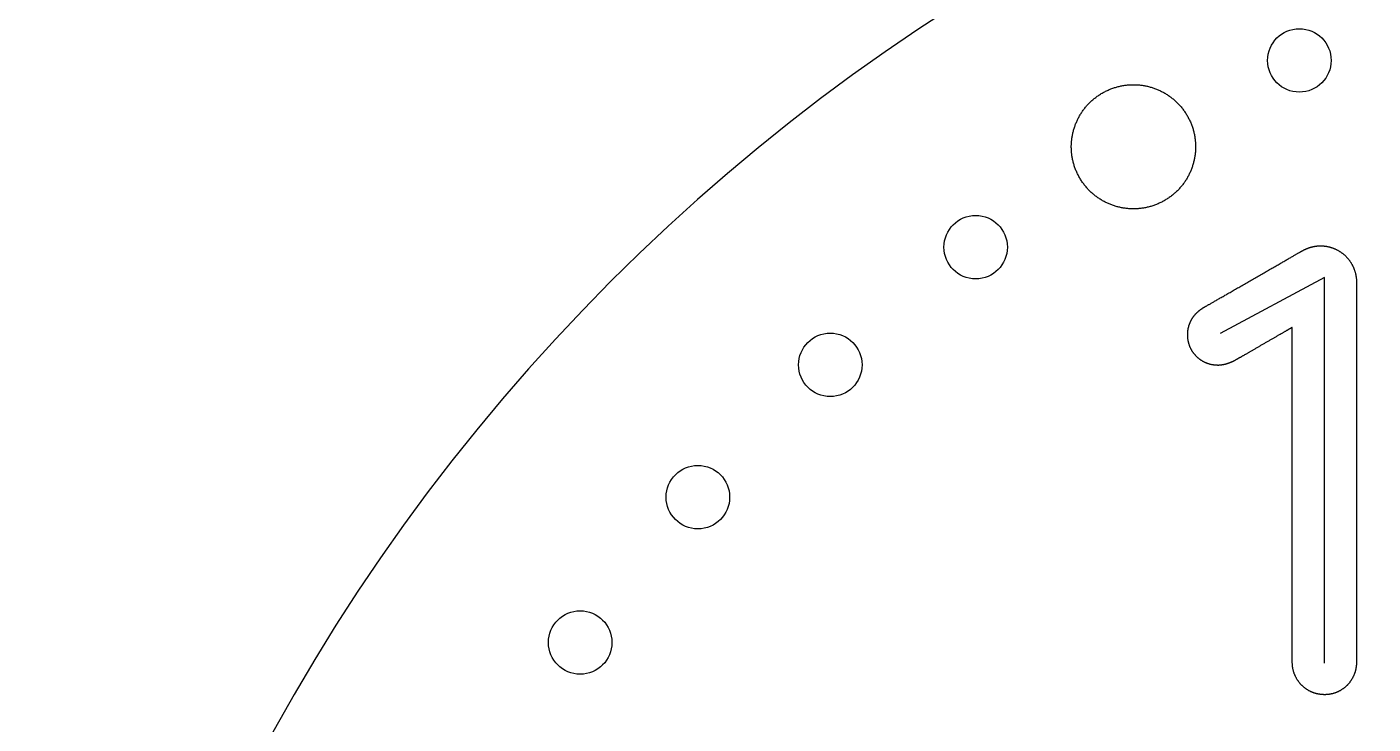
# Model space of a CAD drawing. Extents: x 0.2 to 12, y 0.1 to 9.6.
# Drawn here: x 4.174 to 6.824, y 6.274 to 7.648 of the extents above; entities that cross this region are included whole.
import ezdxf

# ---------------------------------------------------------------- set-up
doc = ezdxf.new("R2010")
doc.units = 0
doc.header["$MEASUREMENT"] = 0
doc.layers.get('0').update_dxf_attribs({"color": 3, "linetype": 'CONTINUOUS'})
doc.layers.add('Engrave', color=6, linetype='CONTINUOUS')

msp = doc.modelspace()

# ---------------------------------------------------------------- linework, layer by layer
msp.add_lwpolyline([(10.1758, 1.0143, 3.52937), (6.0454, 1.0143, -0.260301)], format="xyb")
msp.add_lwpolyline([(6.7913, 6.6117), (6.7913, 6.6036), (6.7913, 6.5957), (6.7913, 6.5878), (6.7913, 6.58), (6.7913, 6.5723), (6.7913, 6.5647), (6.7913, 6.5572), (6.7913, 6.5499), (6.7913, 6.5426), (6.7913, 6.5355), (6.7913, 6.5285), (6.7913, 6.5216), (6.7913, 6.5149), (6.7913, 6.5083), (6.7913, 6.5018), (6.7913, 6.4955), (6.7913, 6.4893), (6.7913, 6.4833), (6.7913, 6.4775), (6.7913, 6.4718), (6.7913, 6.4663), (6.7913, 6.4609), (6.7913, 6.4558), (6.7913, 6.4508), (6.7913, 6.446), (6.7913, 6.4414), (6.7913, 6.437), (6.7913, 6.4328), (6.7913, 6.4288), (6.7913, 6.425), (6.7913, 6.4214), (6.7913, 6.418), (6.7913, 6.4149), (6.7913, 6.412), (6.7913, 6.4093), (6.7913, 6.4069), (6.7913, 6.4047), (6.7913, 6.4027), (6.7913, 6.401), (6.7913, 6.3995), (6.7913, 6.3983), (6.7913, 6.3973), (6.7913, 6.3966), (6.7913, 6.3962), (6.7913, 6.3961), (6.7913, 6.3951), (6.7913, 6.3942), (6.7913, 6.3932), (6.7912, 6.3923), (6.7912, 6.3914), (6.7911, 6.3904), (6.791, 6.3895), (6.7909, 6.3886), (6.7908, 6.3876), (6.7907, 6.3867), (6.7905, 6.3858), (6.7904, 6.3849), (6.7902, 6.384), (6.79, 6.3831), (6.7899, 6.3822), (6.7897, 6.3813), (6.7895, 6.3804), (6.7892, 6.3795), (6.789, 6.3787), (6.7887, 6.3778), (6.7885, 6.3769), (6.7882, 6.3761), (6.7879, 6.3752), (6.7876, 6.3744), (6.7873, 6.3735), (6.787, 6.3727), (6.7867, 6.3719), (6.7864, 6.371), (6.786, 6.3702), (6.7856, 6.3694), (6.7853, 6.3686), (6.7849, 6.3678), (6.7845, 6.367), (6.7841, 6.3662), (6.7837, 6.3654), (6.7833, 6.3646), (6.7828, 6.3639), (6.7824, 6.3631), (6.7819, 6.3624), (6.7815, 6.3616), (6.781, 6.3609), (6.7805, 6.3602), (6.78, 6.3594), (6.7795, 6.3587), (6.779, 6.358), (6.7785, 6.3573), (6.778, 6.3566), (6.7774, 6.3559), (6.7769, 6.3552), (6.7763, 6.3546), (6.7757, 6.3539), (6.7752, 6.3533), (6.7746, 6.3526), (6.774, 6.352), (6.7734, 6.3513), (6.7728, 6.3507), (6.7722, 6.3501), (6.7715, 6.3495), (6.7709, 6.3489), (6.7703, 6.3483), (6.7696, 6.3477), (6.769, 6.3472), (6.7683, 6.3466), (6.7676, 6.3461), (6.767, 6.3455), (6.7663, 6.345), (6.7656, 6.3445), (6.7649, 6.344), (6.7642, 6.3435), (6.7634, 6.343), (6.7627, 6.3425), (6.762, 6.342), (6.7613, 6.3416), (6.7605, 6.3411), (6.7598, 6.3407), (6.759, 6.3402), (6.7582, 6.3398), (6.7575, 6.3394), (6.7567, 6.339), (6.7559, 6.3386), (6.7551, 6.3382), (6.7543, 6.3379), (6.7535, 6.3375), (6.7527, 6.3372), (6.7519, 6.3368), (6.7511, 6.3365), (6.7503, 6.3362), (6.7495, 6.3359), (6.7486, 6.3356), (6.7478, 6.3353), (6.747, 6.3351), (6.7461, 6.3348), (6.7453, 6.3346), (6.7444, 6.3343), (6.7436, 6.3341), (6.7427, 6.3339), (6.7418, 6.3337), (6.7409, 6.3335), (6.7401, 6.3334), (6.7392, 6.3332), (6.7383, 6.3331), (6.7374, 6.3329), (6.7365, 6.3328), (6.7356, 6.3327), (6.7347, 6.3326), (6.7338, 6.3325), (6.7329, 6.3325), (6.732, 6.3324), (6.7311, 6.3324), (6.7302, 6.3323), (6.7292, 6.3323), (6.7283, 6.3323), (6.7273, 6.3323), (6.7264, 6.3324), (6.7255, 6.3324), (6.7245, 6.3325), (6.7236, 6.3325), (6.7226, 6.3326), (6.7217, 6.3327), (6.7208, 6.3328), (6.7199, 6.3329), (6.7189, 6.3331), (6.718, 6.3332), (6.7171, 6.3334), (6.7162, 6.3335), (6.7153, 6.3337), (6.7144, 6.3339), (6.7135, 6.3341), (6.7127, 6.3343), (6.7118, 6.3346), (6.7109, 6.3348), (6.71, 6.3351), (6.7092, 6.3353), (6.7083, 6.3356), (6.7075, 6.3359), (6.7066, 6.3362), (6.7058, 6.3365), (6.705, 6.3368), (6.7041, 6.3372), (6.7033, 6.3375), (6.7025, 6.3379), (6.7017, 6.3382), (6.7009, 6.3386), (6.7001, 6.339), (6.6993, 6.3394), (6.6985, 6.3398), (6.6977, 6.3402), (6.697, 6.3407), (6.6962, 6.3411), (6.6954, 6.3416), (6.6947, 6.342), (6.6939, 6.3425), (6.6932, 6.343), (6.6925, 6.3435), (6.6918, 6.344), (6.691, 6.3445), (6.6903, 6.345), (6.6896, 6.3455), (6.6889, 6.3461), (6.6883, 6.3466), (6.6876, 6.3472), (6.6869, 6.3477), (6.6863, 6.3483), (6.6856, 6.3489), (6.685, 6.3495), (6.6843, 6.3501), (6.6837, 6.3507), (6.6831, 6.3513), (6.6825, 6.352), (6.6819, 6.3526), (6.6813, 6.3533), (6.6807, 6.3539), (6.6802, 6.3546), (6.6796, 6.3552), (6.679, 6.3559), (6.6785, 6.3566), (6.678, 6.3573), (6.6774, 6.358), (6.6769, 6.3587), (6.6764, 6.3594), (6.6759, 6.3602), (6.6754, 6.3609), (6.6749, 6.3616), (6.6745, 6.3624), (6.674, 6.3631), (6.6736, 6.3639), (6.6731, 6.3646), (6.6727, 6.3654), (6.6723, 6.3662), (6.6719, 6.367), (6.6715, 6.3678), (6.6711, 6.3686), (6.6707, 6.3694), (6.6704, 6.3702), (6.67, 6.371), (6.6697, 6.3719), (6.6693, 6.3727), (6.669, 6.3735), (6.6687, 6.3744), (6.6684, 6.3752), (6.6681, 6.3761), (6.6679, 6.3769), (6.6676, 6.3778), (6.6674, 6.3787), (6.6671, 6.3795), (6.6669, 6.3804), (6.6667, 6.3813), (6.6665, 6.3822), (6.6663, 6.3831), (6.6661, 6.384), (6.666, 6.3849), (6.6658, 6.3858), (6.6657, 6.3867), (6.6655, 6.3876), (6.6654, 6.3886), (6.6653, 6.3895), (6.6652, 6.3904), (6.6652, 6.3914), (6.6651, 6.3923), (6.6651, 6.3932), (6.665, 6.3942), (6.665, 6.3951), (6.665, 6.3961), (6.665, 6.3962), (6.665, 6.3966), (6.665, 6.3972), (6.665, 6.398), (6.665, 6.3991), (6.665, 6.4004), (6.665, 6.4019), (6.665, 6.4036), (6.665, 6.4056), (6.665, 6.4077), (6.665, 6.4101), (6.665, 6.4127), (6.665, 6.4154), (6.665, 6.4184), (6.665, 6.4215), (6.665, 6.4249), (6.665, 6.4284), (6.665, 6.4321), (6.665, 6.436), (6.665, 6.44), (6.665, 6.4443), (6.665, 6.4486), (6.665, 6.4532), (6.665, 6.4579), (6.665, 6.4627), (6.665, 6.4677), (6.665, 6.4729), (6.665, 6.4782), (6.665, 6.4836), (6.665, 6.4892), (6.665, 6.4948), (6.665, 6.5007), (6.665, 6.5066), (6.665, 6.5127), (6.665, 6.5188), (6.665, 6.5251), (6.665, 6.5315), (6.665, 6.538), (6.665, 6.5446), (6.665, 6.5512), (6.665, 6.558), (6.665, 6.5649), (6.665, 6.5718), (6.665, 6.5788), (6.665, 6.5859), (6.665, 6.5931), (6.665, 6.6003), (6.665, 6.6076), (6.665, 6.615), (6.665, 6.6224), (6.665, 6.6299), (6.665, 6.6374), (6.665, 6.6449), (6.665, 6.6525), (6.665, 6.6602), (6.665, 6.6678), (6.665, 6.6755), (6.665, 6.6833), (6.665, 6.691), (6.665, 6.6988), (6.665, 6.7065), (6.665, 6.7143), (6.665, 6.7221), (6.665, 6.7299), (6.665, 6.7377), (6.665, 6.7455), (6.665, 6.7533), (6.665, 6.761), (6.665, 6.7688), (6.665, 6.7765), (6.665, 6.7842), (6.665, 6.7919), (6.665, 6.7995), (6.665, 6.8071), (6.665, 6.8147), (6.665, 6.8222), (6.665, 6.8297), (6.665, 6.8371), (6.665, 6.8444), (6.665, 6.8517), (6.665, 6.859), (6.665, 6.8661), (6.665, 6.8732), (6.665, 6.8802), (6.665, 6.8872), (6.665, 6.894), (6.665, 6.9008), (6.665, 6.9075), (6.665, 6.9141), (6.665, 6.9206), (6.665, 6.927), (6.665, 6.9332), (6.665, 6.9394), (6.665, 6.9454), (6.665, 6.9514), (6.665, 6.9572), (6.665, 6.9629), (6.665, 6.9684), (6.665, 6.9739), (6.665, 6.9792), (6.665, 6.9843), (6.665, 6.9893), (6.665, 6.9942), (6.665, 6.9989), (6.665, 7.0034), (6.665, 7.0078), (6.665, 7.012), (6.665, 7.0161), (6.665, 7.0199), (6.665, 7.0236), (6.665, 7.0272), (6.665, 7.0305), (6.665, 7.0337), (6.665, 7.0366), (6.665, 7.0394), (6.665, 7.042), (6.665, 7.0443), (6.665, 7.0465), (6.665, 7.0484), (6.665, 7.0502), (6.665, 7.0517), (6.665, 7.053), (6.665, 7.054), (6.665, 7.0549), (6.665, 7.0555), (6.665, 7.0558), (6.665, 7.0559), (6.665, 7.0559), (6.6649, 7.0559), (6.6648, 7.0559), (6.6647, 7.0558), (6.6645, 7.0557), (6.6643, 7.0555), (6.664, 7.0554), (6.6637, 7.0552), (6.6634, 7.055), (6.6631, 7.0548), (6.6627, 7.0546), (6.6622, 7.0544), (6.6618, 7.0541), (6.6613, 7.0538), (6.6608, 7.0535), (6.6602, 7.0532), (6.6596, 7.0528), (6.659, 7.0525), (6.6583, 7.0521), (6.6577, 7.0517), (6.6569, 7.0513), (6.6562, 7.0509), (6.6555, 7.0504), (6.6547, 7.05), (6.6539, 7.0495), (6.653, 7.049), (6.6522, 7.0485), (6.6513, 7.048), (6.6504, 7.0475), (6.6494, 7.047), (6.6485, 7.0464), (6.6475, 7.0458), (6.6465, 7.0453), (6.6455, 7.0447), (6.6445, 7.0441), (6.6434, 7.0435), (6.6424, 7.0429), (6.6413, 7.0422), (6.6402, 7.0416), (6.6391, 7.041), (6.6379, 7.0403), (6.6368, 7.0396), (6.6356, 7.039), (6.6344, 7.0383), (6.6333, 7.0376), (6.6321, 7.0369), (6.6308, 7.0362), (6.6296, 7.0355), (6.6284, 7.0348), (6.6271, 7.0341), (6.6259, 7.0334), (6.6246, 7.0326), (6.6234, 7.0319), (6.6221, 7.0312), (6.6208, 7.0304), (6.6195, 7.0297), (6.6183, 7.0289), (6.617, 7.0282), (6.6157, 7.0274), (6.6144, 7.0267), (6.6131, 7.0259), (6.6118, 7.0252), (6.6105, 7.0244), (6.6092, 7.0237), (6.6079, 7.0229), (6.6066, 7.0222), (6.6053, 7.0214), (6.604, 7.0207), (6.6027, 7.0199), (6.6014, 7.0192), (6.6001, 7.0184), (6.5988, 7.0177), (6.5975, 7.017), (6.5963, 7.0162), (6.595, 7.0155), (6.5937, 7.0148), (6.5925, 7.014), (6.5912, 7.0133), (6.59, 7.0126), (6.5888, 7.0119), (6.5876, 7.0112), (6.5864, 7.0105), (6.5852, 7.0098), (6.584, 7.0092), (6.5829, 7.0085), (6.5817, 7.0078), (6.5806, 7.0072), (6.5795, 7.0065), (6.5784, 7.0059), (6.5773, 7.0053), (6.5762, 7.0046), (6.5752, 7.004), (6.5741, 7.0034), (6.5731, 7.0028), (6.5721, 7.0023), (6.5711, 7.0017), (6.5702, 7.0012), (6.5693, 7.0006), (6.5684, 7.0001), (6.5675, 6.9996), (6.5666, 6.9991), (6.5658, 6.9986), (6.565, 6.9981), (6.5642, 6.9977), (6.5634, 6.9973), (6.5627, 6.9968), (6.562, 6.9964), (6.5613, 6.996), (6.5606, 6.9957), (6.56, 6.9953), (6.5594, 6.995), (6.5589, 6.9946), (6.5584, 6.9943), (6.5579, 6.994), (6.5574, 6.9938), (6.557, 6.9935), (6.5566, 6.9933), (6.5562, 6.9931), (6.5559, 6.9929), (6.5556, 6.9927), (6.5553, 6.9926), (6.5551, 6.9925), (6.5549, 6.9924), (6.5548, 6.9923), (6.5547, 6.9922), (6.5546, 6.9922), (6.5546, 6.9922), (6.5543, 6.992), (6.5541, 6.9918), (6.5538, 6.9917), (6.5535, 6.9915), (6.5532, 6.9913), (6.5529, 6.9911), (6.5526, 6.991), (6.5523, 6.9908), (6.552, 6.9906), (6.5517, 6.9905), (6.5514, 6.9903), (6.5511, 6.9902), (6.5508, 6.99), (6.5505, 6.9898), (6.5502, 6.9897), (6.5499, 6.9895), (6.5496, 6.9893), (6.5493, 6.9892), (6.5489, 6.989), (6.5486, 6.9889), (6.5483, 6.9887), (6.548, 6.9886), (6.5477, 6.9884), (6.5473, 6.9882), (6.547, 6.9881), (6.5467, 6.988), (6.5463, 6.9878), (6.546, 6.9877), (6.5457, 6.9875), (6.5453, 6.9874), (6.545, 6.9872), (6.5447, 6.9871), (6.5443, 6.9869), (6.544, 6.9868), (6.5436, 6.9866), (6.5433, 6.9865), (6.543, 6.9864), (6.5426, 6.9862), (6.5423, 6.9861), (6.5419, 6.986), (6.5416, 6.9858), (6.5412, 6.9857), (6.5409, 6.9856), (6.5405, 6.9855), (6.5402, 6.9853), (6.5398, 6.9852), (6.5395, 6.9851), (6.5391, 6.985), (6.5388, 6.9848), (6.5384, 6.9847), (6.5381, 6.9846), (6.5377, 6.9845), (6.5374, 6.9844), (6.537, 6.9843), (6.5367, 6.9842), (6.5363, 6.984), (6.5359, 6.9839), (6.5356, 6.9838), (6.5352, 6.9837), (6.5349, 6.9836), (6.5345, 6.9835), (6.5342, 6.9834), (6.5338, 6.9833), (6.5334, 6.9832), (6.5331, 6.9831), (6.5327, 6.9831), (6.5324, 6.983), (6.532, 6.9829), (6.5317, 6.9828), (6.5313, 6.9827), (6.531, 6.9826), (6.5306, 6.9826), (6.5303, 6.9825), (6.5299, 6.9824), (6.5295, 6.9823), (6.5292, 6.9822), (6.5288, 6.9822), (6.5285, 6.9821), (6.5282, 6.982), (6.5278, 6.982), (6.5275, 6.9819), (6.5271, 6.9819), (6.5268, 6.9818), (6.5264, 6.9818), (6.5261, 6.9817), (6.5257, 6.9816), (6.5254, 6.9816), (6.525, 6.9816), (6.5247, 6.9815), (6.5244, 6.9815), (6.524, 6.9814), (6.5237, 6.9814), (6.5234, 6.9814), (6.523, 6.9813), (6.5227, 6.9813), (6.5224, 6.9813), (6.522, 6.9813), (6.5217, 6.9812), (6.5214, 6.9812), (6.5211, 6.9812), (6.5207, 6.9812), (6.5204, 6.9812), (6.5201, 6.9811), (6.5198, 6.9811), (6.5195, 6.9811), (6.5192, 6.9811), (6.5184, 6.9811), (6.5175, 6.9812), (6.5165, 6.9812), (6.5155, 6.9812), (6.5146, 6.9813), (6.5136, 6.9814), (6.5127, 6.9815), (6.5118, 6.9816), (6.5108, 6.9817), (6.5099, 6.9818), (6.509, 6.9819), (6.5081, 6.9821), (6.5072, 6.9822), (6.5063, 6.9824), (6.5054, 6.9826), (6.5045, 6.9828), (6.5036, 6.983), (6.5027, 6.9833), (6.5019, 6.9835), (6.501, 6.9838), (6.5001, 6.984), (6.4993, 6.9843), (6.4984, 6.9846), (6.4976, 6.9849), (6.4968, 6.9852), (6.4959, 6.9856), (6.4951, 6.9859), (6.4943, 6.9862), (6.4935, 6.9866), (6.4927, 6.987), (6.4919, 6.9874), (6.4911, 6.9878), (6.4903, 6.9882), (6.4896, 6.9886), (6.4888, 6.989), (6.488, 6.9895), (6.4873, 6.9899), (6.4866, 6.9904), (6.4858, 6.9908), (6.4851, 6.9913), (6.4844, 6.9918), (6.4837, 6.9923), (6.483, 6.9928), (6.4823, 6.9933), (6.4816, 6.9939), (6.4809, 6.9944), (6.4803, 6.995), (6.4796, 6.9955), (6.4789, 6.9961), (6.4783, 6.9967), (6.4777, 6.9973), (6.4771, 6.9979), (6.4764, 6.9985), (6.4758, 6.9991), (6.4752, 6.9997), (6.4746, 7.0003), (6.4741, 7.001), (6.4735, 7.0016), (6.4729, 7.0023), (6.4724, 7.0029), (6.4719, 7.0036), (6.4713, 7.0043), (6.4708, 7.005), (6.4703, 7.0057), (6.4698, 7.0064), (6.4693, 7.0071), (6.4688, 7.0078), (6.4683, 7.0085), (6.4679, 7.0093), (6.4674, 7.01), (6.467, 7.0108), (6.4666, 7.0115), (6.4662, 7.0123), (6.4658, 7.0131), (6.4654, 7.0138), (6.465, 7.0146), (6.4646, 7.0154), (6.4642, 7.0162), (6.4639, 7.017), (6.4635, 7.0178), (6.4632, 7.0186), (6.4629, 7.0194), (6.4626, 7.0203), (6.4623, 7.0211), (6.462, 7.0219), (6.4618, 7.0228), (6.4615, 7.0236), (6.4612, 7.0245), (6.461, 7.0253), (6.4608, 7.0262), (6.4606, 7.0271), (6.4604, 7.0279), (6.4602, 7.0288), (6.46, 7.0297), (6.4599, 7.0306), (6.4597, 7.0315), (6.4596, 7.0324), (6.4595, 7.0333), (6.4594, 7.0342), (6.4593, 7.0351), (6.4592, 7.036), (6.4591, 7.0369), (6.4591, 7.0378), (6.459, 7.0388), (6.459, 7.0397), (6.459, 7.0406), (6.459, 7.0414), (6.459, 7.0421), (6.459, 7.0427), (6.459, 7.0433), (6.459, 7.0439), (6.459, 7.0445), (6.4591, 7.0452), (6.4591, 7.0458), (6.4592, 7.0464), (6.4592, 7.047), (6.4593, 7.0476), (6.4593, 7.0482), (6.4594, 7.0488), (6.4595, 7.0494), (6.4596, 7.05), (6.4596, 7.0506), (6.4597, 7.0512), (6.4598, 7.0518), (6.4599, 7.0524), (6.46, 7.053), (6.4602, 7.0536), (6.4603, 7.0542), (6.4604, 7.0548), (6.4605, 7.0554), (6.4607, 7.0559), (6.4608, 7.0565), (6.461, 7.0571), (6.4611, 7.0577), (6.4613, 7.0583), (6.4615, 7.0588), (6.4616, 7.0594), (6.4618, 7.06), (6.462, 7.0606), (6.4622, 7.0611), (6.4624, 7.0617), (6.4626, 7.0623), (6.4628, 7.0628), (6.463, 7.0634), (6.4632, 7.0639), (6.4634, 7.0645), (6.4637, 7.065), (6.4639, 7.0656), (6.4641, 7.0661), (6.4644, 7.0667), (6.4646, 7.0672), (6.4649, 7.0677), (6.4651, 7.0683), (6.4654, 7.0688), (6.4657, 7.0694), (6.466, 7.0699), (6.4663, 7.0704), (6.4665, 7.0709), (6.4668, 7.0715), (6.4671, 7.072), (6.4674, 7.0725), (6.4677, 7.073), (6.4681, 7.0735), (6.4684, 7.074), (6.4687, 7.0745), (6.4691, 7.0751), (6.4694, 7.0755), (6.4697, 7.076), (6.4701, 7.0765), (6.4705, 7.077), (6.4708, 7.0775), (6.4712, 7.078), (6.4716, 7.0785), (6.4719, 7.079), (6.4723, 7.0794), (6.4727, 7.0799), (6.4731, 7.0804), (6.4735, 7.0809), (6.4739, 7.0813), (6.4743, 7.0818), (6.4747, 7.0823), (6.4751, 7.0827), (6.4756, 7.0832), (6.476, 7.0836), (6.4764, 7.0841), (6.4769, 7.0845), (6.4773, 7.0849), (6.4778, 7.0854), (6.4782, 7.0858), (6.4787, 7.0863), (6.4792, 7.0867), (6.4796, 7.0871), (6.4801, 7.0875), (6.4806, 7.0879), (6.4811, 7.0884), (6.4816, 7.0888), (6.4821, 7.0892), (6.4826, 7.0896), (6.4831, 7.09), (6.4836, 7.0904), (6.4842, 7.0908), (6.4847, 7.0912), (6.4852, 7.0915), (6.4858, 7.0919), (6.4863, 7.0923), (6.4869, 7.0927), (6.4874, 7.0931), (6.488, 7.0934), (6.4885, 7.0938), (6.4891, 7.0941), (6.4897, 7.0945), (6.4903, 7.0948), (6.4908, 7.0952), (6.4909, 7.0952), (6.491, 7.0953), (6.4912, 7.0954), (6.4914, 7.0955), (6.4917, 7.0957), (6.4921, 7.0959), (6.4926, 7.0962), (6.4931, 7.0965), (6.4936, 7.0968), (6.4943, 7.0972), (6.495, 7.0976), (6.4957, 7.098), (6.4965, 7.0985), (6.4974, 7.099), (6.4983, 7.0995), (6.4993, 7.1001), (6.5003, 7.1007), (6.5014, 7.1013), (6.5026, 7.1019), (6.5037, 7.1026), (6.505, 7.1033), (6.5063, 7.1041), (6.5076, 7.1049), (6.509, 7.1056), (6.5104, 7.1065), (6.5119, 7.1073), (6.5134, 7.1082), (6.515, 7.1091), (6.5165, 7.11), (6.5182, 7.1109), (6.5198, 7.1119), (6.5216, 7.1129), (6.5233, 7.1139), (6.5251, 7.1149), (6.5269, 7.116), (6.5287, 7.117), (6.5306, 7.1181), (6.5325, 7.1192), (6.5345, 7.1203), (6.5364, 7.1214), (6.5384, 7.1226), (6.5404, 7.1237), (6.5425, 7.1249), (6.5445, 7.1261), (6.5466, 7.1273), (6.5487, 7.1285), (6.5508, 7.1297), (6.553, 7.131), (6.5551, 7.1322), (6.5573, 7.1335), (6.5595, 7.1347), (6.5617, 7.136), (6.5639, 7.1373), (6.5662, 7.1386), (6.5684, 7.1399), (6.5707, 7.1412), (6.5729, 7.1425), (6.5752, 7.1438), (6.5775, 7.1451), (6.5797, 7.1464), (6.582, 7.1477), (6.5843, 7.149), (6.5866, 7.1503), (6.5889, 7.1517), (6.5912, 7.153), (6.5935, 7.1543), (6.5957, 7.1556), (6.598, 7.1569), (6.6003, 7.1582), (6.6026, 7.1595), (6.6048, 7.1608), (6.6071, 7.1621), (6.6093, 7.1634), (6.6116, 7.1647), (6.6138, 7.166), (6.616, 7.1673), (6.6182, 7.1685), (6.6204, 7.1698), (6.6225, 7.171), (6.6247, 7.1723), (6.6268, 7.1735), (6.6289, 7.1747), (6.631, 7.1759), (6.633, 7.1771), (6.6351, 7.1783), (6.6371, 7.1794), (6.6391, 7.1806), (6.641, 7.1817), (6.643, 7.1828), (6.6449, 7.1839), (6.6467, 7.185), (6.6486, 7.186), (6.6504, 7.1871), (6.6522, 7.1881), (6.6539, 7.1891), (6.6556, 7.1901), (6.6573, 7.1911), (6.6589, 7.192), (6.6605, 7.1929), (6.6621, 7.1938), (6.6636, 7.1947), (6.6651, 7.1955), (6.6665, 7.1964), (6.6679, 7.1972), (6.6692, 7.1979), (6.6705, 7.1987), (6.6717, 7.1994), (6.6729, 7.2001), (6.6741, 7.2007), (6.6751, 7.2013), (6.6762, 7.2019), (6.6772, 7.2025), (6.6781, 7.203), (6.679, 7.2035), (6.6798, 7.204), (6.6805, 7.2044), (6.6812, 7.2048), (6.6818, 7.2052), (6.6824, 7.2055), (6.6829, 7.2058), (6.6834, 7.2061), (6.6838, 7.2063), (6.6841, 7.2065), (6.6843, 7.2066), (6.6845, 7.2067), (6.6846, 7.2068), (6.6846, 7.2068), (6.6849, 7.207), (6.6852, 7.2071), (6.6855, 7.2073), (6.6858, 7.2075), (6.6861, 7.2076), (6.6864, 7.2078), (6.6867, 7.2079), (6.687, 7.2081), (6.6873, 7.2082), (6.6876, 7.2084), (6.6879, 7.2085), (6.6882, 7.2087), (6.6885, 7.2089), (6.6888, 7.209), (6.6891, 7.2091), (6.6895, 7.2093), (6.6898, 7.2094), (6.6901, 7.2096), (6.6904, 7.2097), (6.6907, 7.2099), (6.691, 7.21), (6.6913, 7.2101), (6.6916, 7.2103), (6.6919, 7.2104), (6.6922, 7.2105), (6.6925, 7.2107), (6.6928, 7.2108), (6.6932, 7.2109), (6.6935, 7.2111), (6.6938, 7.2112), (6.6941, 7.2113), (6.6944, 7.2114), (6.6947, 7.2116), (6.695, 7.2117), (6.6953, 7.2118), (6.6957, 7.2119), (6.696, 7.2121), (6.6963, 7.2122), (6.6966, 7.2123), (6.6969, 7.2124), (6.6972, 7.2125), (6.6976, 7.2126), (6.6979, 7.2127), (6.6982, 7.2129), (6.6985, 7.213), (6.6988, 7.2131), (6.6992, 7.2132), (6.6995, 7.2133), (6.6998, 7.2134), (6.7001, 7.2135), (6.7004, 7.2136), (6.7008, 7.2137), (6.7011, 7.2138), (6.7014, 7.2139), (6.7017, 7.2139), (6.702, 7.214), (6.7024, 7.2141), (6.7027, 7.2142), (6.703, 7.2143), (6.7033, 7.2144), (6.7036, 7.2145), (6.704, 7.2145), (6.7043, 7.2146), (6.7046, 7.2147), (6.7049, 7.2148), (6.7053, 7.2149), (6.7056, 7.2149), (6.7059, 7.215), (6.7062, 7.2151), (6.7066, 7.2152), (6.7069, 7.2152), (6.7072, 7.2153), (6.7076, 7.2154), (6.7079, 7.2154), (6.7082, 7.2155), (6.7085, 7.2155), (6.7089, 7.2156), (6.7092, 7.2157), (6.7095, 7.2157), (6.7098, 7.2158), (6.7102, 7.2158), (6.7105, 7.2159), (6.7108, 7.2159), (6.7111, 7.216), (6.7115, 7.216), (6.7118, 7.2161), (6.7121, 7.2161), (6.7125, 7.2161), (6.7128, 7.2162), (6.7131, 7.2162), (6.7134, 7.2163), (6.7138, 7.2163), (6.7141, 7.2163), (6.7144, 7.2164), (6.7148, 7.2164), (6.7151, 7.2164), (6.7154, 7.2164), (6.7158, 7.2165), (6.7161, 7.2165), (6.7164, 7.2165), (6.7167, 7.2165), (6.7171, 7.2165), (6.7174, 7.2166), (6.7177, 7.2166), (6.7181, 7.2166), (6.7184, 7.2166), (6.7187, 7.2166), (6.719, 7.2166), (6.7194, 7.2166), (6.7197, 7.2166), (6.72, 7.2166), (6.7207, 7.2166), (6.7218, 7.2166), (6.7228, 7.2166), (6.7239, 7.2165), (6.7249, 7.2165), (6.726, 7.2164), (6.727, 7.2163), (6.728, 7.2162), (6.729, 7.2161), (6.7301, 7.2159), (6.7311, 7.2158), (6.7321, 7.2156), (6.7331, 7.2155), (6.7341, 7.2153), (6.7351, 7.2151), (6.7361, 7.2148), (6.7371, 7.2146), (6.738, 7.2144), (6.739, 7.2141), (6.74, 7.2138), (6.741, 7.2135), (6.7419, 7.2132), (6.7429, 7.2129), (6.7438, 7.2126), (6.7447, 7.2123), (6.7457, 7.2119), (6.7466, 7.2116), (6.7475, 7.2112), (6.7484, 7.2108), (6.7494, 7.2104), (6.7503, 7.21), (6.7511, 7.2095), (6.752, 7.2091), (6.7529, 7.2087), (6.7538, 7.2082), (6.7547, 7.2077), (6.7555, 7.2072), (6.7564, 7.2067), (6.7572, 7.2062), (6.758, 7.2057), (6.7589, 7.2052), (6.7597, 7.2046), (6.7605, 7.2041), (6.7613, 7.2035), (6.7621, 7.2029), (6.7629, 7.2024), (6.7637, 7.2018), (6.7645, 7.2012), (6.7652, 7.2005), (6.766, 7.1999), (6.7667, 7.1993), (6.7675, 7.1986), (6.7682, 7.198), (6.7689, 7.1973), (6.7696, 7.1966), (6.7703, 7.1959), (6.771, 7.1953), (6.7717, 7.1945), (6.7724, 7.1938), (6.773, 7.1931), (6.7737, 7.1924), (6.7743, 7.1916), (6.7749, 7.1909), (6.7756, 7.1901), (6.7762, 7.1894), (6.7768, 7.1886), (6.7774, 7.1878), (6.778, 7.187), (6.7785, 7.1862), (6.7791, 7.1854), (6.7796, 7.1846), (6.7802, 7.1838), (6.7807, 7.1829), (6.7812, 7.1821), (6.7817, 7.1812), (6.7822, 7.1804), (6.7827, 7.1795), (6.7831, 7.1786), (6.7836, 7.1778), (6.784, 7.1769), (6.7845, 7.176), (6.7849, 7.1751), (6.7853, 7.1742), (6.7857, 7.1733), (6.7861, 7.1724), (6.7864, 7.1714), (6.7868, 7.1705), (6.7871, 7.1696), (6.7875, 7.1686), (6.7878, 7.1677), (6.7881, 7.1667), (6.7884, 7.1658), (6.7887, 7.1648), (6.7889, 7.1638), (6.7892, 7.1628), (6.7894, 7.1619), (6.7897, 7.1609), (6.7899, 7.1599), (6.7901, 7.1589), (6.7903, 7.1579), (6.7904, 7.1569), (6.7906, 7.1559), (6.7907, 7.1548), (6.7909, 7.1538), (6.791, 7.1528), (6.7911, 7.1518), (6.7911, 7.1507), (6.7912, 7.1497), (6.7913, 7.1486), (6.7913, 7.1476), (6.7913, 7.1465), (6.7913, 7.1455), (6.7913, 7.1453), (6.7913, 7.1449), (6.7913, 7.1443), (6.7913, 7.1433), (6.7913, 7.1421), (6.7913, 7.1406), (6.7913, 7.1389), (6.7913, 7.1369), (6.7913, 7.1347), (6.7913, 7.1323), (6.7913, 7.1296), (6.7913, 7.1267), (6.7913, 7.1235), (6.7913, 7.1202), (6.7913, 7.1166), (6.7913, 7.1128), (6.7913, 7.1088), (6.7913, 7.1046), (6.7913, 7.1002), (6.7913, 7.0956), (6.7913, 7.0908), (6.7913, 7.0858), (6.7913, 7.0807), (6.7913, 7.0753), (6.7913, 7.0698), (6.7913, 7.0641), (6.7913, 7.0583), (6.7913, 7.0523), (6.7913, 7.0461), (6.7913, 7.0398), (6.7913, 7.0333), (6.7913, 7.0267), (6.7913, 7.02), (6.7913, 7.0131), (6.7913, 7.0061), (6.7913, 6.999), (6.7913, 6.9917), (6.7913, 6.9844), (6.7913, 6.9769), (6.7913, 6.9693), (6.7913, 6.9616), (6.7913, 6.9538), (6.7913, 6.9459), (6.7913, 6.938), (6.7913, 6.9299), (6.7913, 6.9218), (6.7913, 6.9135), (6.7913, 6.9053), (6.7913, 6.8969), (6.7913, 6.8885), (6.7913, 6.88), (6.7913, 6.8715), (6.7913, 6.8629), (6.7913, 6.8542), (6.7913, 6.8456), (6.7913, 6.8369), (6.7913, 6.8281), (6.7913, 6.8194), (6.7913, 6.8106), (6.7913, 6.8017), (6.7913, 6.7929), (6.7913, 6.7841), (6.7913, 6.7752), (6.7913, 6.7664), (6.7913, 6.7575), (6.7913, 6.7487), (6.7913, 6.7398), (6.7913, 6.731), (6.7913, 6.7222), (6.7913, 6.7135), (6.7913, 6.7047), (6.7913, 6.696), (6.7913, 6.6873), (6.7913, 6.6787), (6.7913, 6.6701), (6.7913, 6.6616), (6.7913, 6.6531), (6.7913, 6.6447), (6.7913, 6.6363), (6.7913, 6.628), (6.7913, 6.6198)], close=True)
msp.add_polyline3d([(6.4582, 7.4728, 0), (6.4591, 7.4711, 0), (6.46, 7.4694, 0), (6.4609, 7.4677, 0), (6.4618, 7.466, 0), (6.4627, 7.4643, 0), (6.4635, 7.4625, 0), (6.4643, 7.4608, 0), (6.465, 7.459, 0), (6.4657, 7.4573, 0), (6.4664, 7.4555, 0), (6.4671, 7.4537, 0), (6.4677, 7.452, 0), (6.4683, 7.4502, 0), (6.4689, 7.4484, 0), (6.4695, 7.4466, 0), (6.47, 7.4448, 0), (6.4705, 7.443, 0), (6.4709, 7.4412, 0), (6.4714, 7.4394, 0), (6.4718, 7.4376, 0), (6.4722, 7.4358, 0), (6.4725, 7.434, 0), (6.4728, 7.4322, 0), (6.4731, 7.4303, 0), (6.4734, 7.4285, 0), (6.4736, 7.4267, 0), (6.4739, 7.4249, 0), (6.474, 7.423, 0), (6.4742, 7.4212, 0), (6.4743, 7.4194, 0), (6.4744, 7.4176, 0), (6.4745, 7.4157, 0), (6.4745, 7.4139, 0), (6.4746, 7.4121, 0), (6.4745, 7.4103, 0), (6.4745, 7.4085, 0), (6.4744, 7.4066, 0), (6.4744, 7.4048, 0), (6.4742, 7.403, 0), (6.4741, 7.4012, 0), (6.4739, 7.3994, 0), (6.4737, 7.3976, 0), (6.4735, 7.3958, 0), (6.4733, 7.394, 0), (6.473, 7.3922, 0), (6.4727, 7.3904, 0), (6.4723, 7.3886, 0), (6.472, 7.3869, 0), (6.4716, 7.3851, 0), (6.4712, 7.3833, 0), (6.4708, 7.3816, 0), (6.4703, 7.3798, 0), (6.4698, 7.3781, 0), (6.4693, 7.3763, 0), (6.4688, 7.3746, 0), (6.4682, 7.3729, 0), (6.4676, 7.3712, 0), (6.467, 7.3695, 0), (6.4664, 7.3678, 0), (6.4657, 7.3661, 0), (6.465, 7.3644, 0), (6.4643, 7.3627, 0), (6.4636, 7.3611, 0), (6.4628, 7.3594, 0), (6.462, 7.3578, 0), (6.4612, 7.3562, 0), (6.4604, 7.3546, 0), (6.4595, 7.353, 0), (6.4587, 7.3514, 0), (6.4577, 7.3498, 0), (6.4568, 7.3482, 0), (6.4559, 7.3467, 0), (6.4549, 7.3451, 0), (6.4539, 7.3436, 0), (6.4528, 7.3421, 0), (6.4518, 7.3406, 0), (6.4507, 7.3391, 0), (6.4496, 7.3376, 0), (6.4485, 7.3362, 0), (6.4473, 7.3347, 0), (6.4462, 7.3333, 0), (6.445, 7.3319, 0), (6.4438, 7.3305, 0), (6.4425, 7.3291, 0), (6.4413, 7.3278, 0), (6.44, 7.3264, 0), (6.4387, 7.3251, 0), (6.4373, 7.3238, 0), (6.436, 7.3225, 0), (6.4346, 7.3212, 0), (6.4332, 7.32, 0), (6.4318, 7.3187, 0), (6.4303, 7.3175, 0), (6.4289, 7.3163, 0), (6.4274, 7.3152, 0), (6.4259, 7.314, 0), (6.4243, 7.3129, 0), (6.4228, 7.3118, 0), (6.4212, 7.3107, 0), (6.4196, 7.3096, 0), (6.418, 7.3085, 0), (6.4163, 7.3075, 0), (6.4147, 7.3065, 0), (6.413, 7.3055, 0), (6.4113, 7.3046, 0), (6.4096, 7.3037, 0), (6.4079, 7.3028, 0), (6.4061, 7.3019, 0), (6.4044, 7.3011, 0), (6.4027, 7.3003, 0), (6.4009, 7.2995, 0), (6.3992, 7.2987, 0), (6.3974, 7.298, 0), (6.3956, 7.2973, 0), (6.3939, 7.2967, 0), (6.3921, 7.296, 0), (6.3903, 7.2954, 0), (6.3885, 7.2949, 0), (6.3867, 7.2943, 0), (6.3849, 7.2938, 0), (6.3831, 7.2933, 0), (6.3813, 7.2929, 0), (6.3795, 7.2924, 0), (6.3777, 7.292, 0), (6.3759, 7.2917, 0), (6.3741, 7.2913, 0), (6.3723, 7.291, 0), (6.3704, 7.2907, 0), (6.3686, 7.2905, 0), (6.3668, 7.2902, 0), (6.365, 7.29, 0), (6.3631, 7.2898, 0), (6.3613, 7.2897, 0), (6.3595, 7.2896, 0), (6.3577, 7.2895, 0), (6.3558, 7.2894, 0), (6.354, 7.2894, 0), (6.3522, 7.2894, 0), (6.3504, 7.2894, 0), (6.3486, 7.2894, 0), (6.3467, 7.2895, 0), (6.3449, 7.2896, 0), (6.3431, 7.2897, 0), (6.3413, 7.2899, 0), (6.3395, 7.29, 0), (6.3377, 7.2902, 0), (6.3359, 7.2905, 0), (6.3341, 7.2907, 0), (6.3323, 7.291, 0), (6.3305, 7.2913, 0), (6.3287, 7.2917, 0), (6.327, 7.292, 0), (6.3252, 7.2924, 0), (6.3234, 7.2928, 0), (6.3217, 7.2933, 0), (6.3199, 7.2937, 0), (6.3182, 7.2942, 0), (6.3165, 7.2947, 0), (6.3147, 7.2953, 0), (6.313, 7.2958, 0), (6.3113, 7.2964, 0), (6.3096, 7.2971, 0), (6.3079, 7.2977, 0), (6.3062, 7.2984, 0), (6.3045, 7.2991, 0), (6.3029, 7.2998, 0), (6.3012, 7.3005, 0), (6.2996, 7.3013, 0), (6.2979, 7.3021, 0), (6.2963, 7.3029, 0), (6.2947, 7.3037, 0), (6.2931, 7.3046, 0), (6.2915, 7.3055, 0), (6.2899, 7.3064, 0), (6.2884, 7.3074, 0), (6.2868, 7.3083, 0), (6.2853, 7.3093, 0), (6.2838, 7.3103, 0), (6.2823, 7.3114, 0), (6.2808, 7.3124, 0), (6.2793, 7.3135, 0), (6.2778, 7.3146, 0), (6.2764, 7.3157, 0), (6.2749, 7.3169, 0), (6.2735, 7.3181, 0), (6.2721, 7.3193, 0), (6.2707, 7.3205, 0), (6.2693, 7.3217, 0), (6.268, 7.323, 0), (6.2666, 7.3243, 0), (6.2653, 7.3256, 0), (6.264, 7.3269, 0), (6.2627, 7.3283, 0), (6.2615, 7.3297, 0), (6.2602, 7.3311, 0), (6.259, 7.3325, 0), (6.2578, 7.334, 0), (6.2566, 7.3355, 0), (6.2554, 7.3369, 0), (6.2543, 7.3385, 0), (6.2531, 7.34, 0), (6.252, 7.3416, 0), (6.2509, 7.3431, 0), (6.2499, 7.3448, 0), (6.2488, 7.3464, 0), (6.2478, 7.348, 0), (6.2468, 7.3497, 0), (6.2458, 7.3514, 0), (6.2449, 7.3531, 0), (6.244, 7.3548, 0), (6.2431, 7.3565, 0), (6.2422, 7.3582, 0), (6.2414, 7.36, 0), (6.2406, 7.3617, 0), (6.2398, 7.3635, 0), (6.2391, 7.3652, 0), (6.2384, 7.367, 0), (6.2377, 7.3687, 0), (6.2371, 7.3705, 0), (6.2364, 7.3723, 0), (6.2358, 7.3741, 0), (6.2353, 7.3759, 0), (6.2347, 7.3777, 0), (6.2342, 7.3795, 0), (6.2338, 7.3813, 0), (6.2333, 7.3831, 0), (6.2329, 7.3849, 0), (6.2325, 7.3867, 0), (6.2321, 7.3885, 0), (6.2318, 7.3903, 0), (6.2315, 7.3921, 0), (6.2312, 7.394, 0), (6.231, 7.3958, 0), (6.2307, 7.3976, 0), (6.2305, 7.3994, 0), (6.2304, 7.4012, 0), (6.2302, 7.4031, 0), (6.2301, 7.4049, 0), (6.23, 7.4067, 0), (6.23, 7.4085, 0), (6.2299, 7.4104, 0), (6.2299, 7.4122, 0), (6.2299, 7.414, 0), (6.23, 7.4158, 0), (6.2301, 7.4177, 0), (6.2302, 7.4195, 0), (6.2303, 7.4213, 0), (6.2305, 7.4231, 0), (6.2307, 7.4249, 0), (6.2309, 7.4267, 0), (6.2311, 7.4285, 0), (6.2314, 7.4303, 0), (6.2317, 7.4321, 0), (6.232, 7.4339, 0), (6.2323, 7.4356, 0), (6.2327, 7.4374, 0), (6.2331, 7.4392, 0), (6.2335, 7.4409, 0), (6.2339, 7.4427, 0), (6.2344, 7.4444, 0), (6.2349, 7.4462, 0), (6.2354, 7.4479, 0), (6.236, 7.4496, 0), (6.2366, 7.4514, 0), (6.2372, 7.4531, 0), (6.2378, 7.4548, 0), (6.2384, 7.4565, 0), (6.2391, 7.4581, 0), (6.2398, 7.4598, 0), (6.2405, 7.4615, 0), (6.2413, 7.4631, 0), (6.242, 7.4648, 0), (6.2428, 7.4664, 0), (6.2437, 7.468, 0), (6.2445, 7.4696, 0), (6.2454, 7.4712, 0), (6.2463, 7.4728, 0), (6.2472, 7.4744, 0), (6.2482, 7.4759, 0), (6.2491, 7.4775, 0), (6.2501, 7.479, 0), (6.2511, 7.4805, 0), (6.2522, 7.4821, 0), (6.2532, 7.4835, 0), (6.2543, 7.485, 0), (6.2554, 7.4865, 0), (6.2566, 7.4879, 0), (6.2577, 7.4894, 0), (6.2589, 7.4908, 0), (6.2601, 7.4922, 0), (6.2614, 7.4936, 0), (6.2626, 7.4949, 0), (6.2639, 7.4963, 0), (6.2652, 7.4976, 0), (6.2665, 7.4989, 0), (6.2678, 7.5002, 0), (6.2692, 7.5015, 0), (6.2706, 7.5028, 0), (6.272, 7.504, 0), (6.2734, 7.5052, 0), (6.2749, 7.5065, 0), (6.2764, 7.5076, 0), (6.2779, 7.5088, 0), (6.2794, 7.5099, 0), (6.2809, 7.5111, 0), (6.2825, 7.5122, 0), (6.2841, 7.5133, 0), (6.2857, 7.5143, 0), (6.2873, 7.5154, 0), (6.289, 7.5164, 0), (6.2907, 7.5174, 0), (6.2924, 7.5183, 0), (6.2941, 7.5193, 0), (6.2958, 7.5202, 0), (6.2975, 7.5211, 0), (6.2992, 7.5219, 0), (6.301, 7.5227, 0), (6.3027, 7.5235, 0), (6.3044, 7.5243, 0), (6.3062, 7.525, 0), (6.308, 7.5257, 0), (6.3097, 7.5264, 0), (6.3115, 7.527, 0), (6.3133, 7.5276, 0), (6.3151, 7.5282, 0), (6.3169, 7.5288, 0), (6.3187, 7.5293, 0), (6.3205, 7.5298, 0), (6.3223, 7.5303, 0), (6.3241, 7.5307, 0), (6.3259, 7.5311, 0), (6.3277, 7.5315, 0), (6.3295, 7.5319, 0), (6.3313, 7.5322, 0), (6.3331, 7.5325, 0), (6.335, 7.5328, 0), (6.3368, 7.533, 0), (6.3386, 7.5333, 0), (6.3404, 7.5334, 0), (6.3423, 7.5336, 0), (6.3441, 7.5337, 0), (6.3459, 7.5339, 0), (6.3477, 7.5339, 0), (6.3496, 7.534, 0), (6.3514, 7.534, 0), (6.3532, 7.534, 0), (6.355, 7.534, 0), (6.3568, 7.5339, 0), (6.3587, 7.5338, 0), (6.3605, 7.5337, 0), (6.3623, 7.5336, 0), (6.3641, 7.5334, 0), (6.3659, 7.5332, 0), (6.3677, 7.533, 0), (6.3695, 7.5328, 0), (6.3713, 7.5325, 0), (6.3731, 7.5322, 0), (6.3748, 7.5319, 0), (6.3766, 7.5315, 0), (6.3784, 7.5312, 0), (6.3802, 7.5308, 0), (6.3819, 7.5303, 0), (6.3837, 7.5299, 0), (6.3854, 7.5294, 0), (6.3872, 7.5289, 0), (6.3889, 7.5284, 0), (6.3906, 7.5278, 0), (6.3923, 7.5272, 0), (6.394, 7.5266, 0), (6.3957, 7.526, 0), (6.3974, 7.5253, 0), (6.3991, 7.5247, 0), (6.4008, 7.524, 0), (6.4024, 7.5232, 0), (6.4041, 7.5225, 0), (6.4057, 7.5217, 0), (6.4074, 7.5209, 0), (6.409, 7.5201, 0), (6.4106, 7.5192, 0), (6.4122, 7.5183, 0), (6.4138, 7.5174, 0), (6.4153, 7.5165, 0), (6.4169, 7.5155, 0), (6.4184, 7.5146, 0), (6.42, 7.5136, 0), (6.4215, 7.5125, 0), (6.423, 7.5115, 0), (6.4245, 7.5104, 0), (6.4259, 7.5093, 0), (6.4274, 7.5082, 0), (6.4288, 7.5071, 0), (6.4303, 7.5059, 0), (6.4317, 7.5047, 0), (6.4331, 7.5035, 0), (6.4345, 7.5023, 0), (6.4358, 7.501, 0), (6.4372, 7.4997, 0), (6.4385, 7.4984, 0), (6.4398, 7.4971, 0), (6.4411, 7.4958, 0), (6.4424, 7.4944, 0), (6.4436, 7.493, 0), (6.4449, 7.4916, 0), (6.4461, 7.4901, 0), (6.4473, 7.4887, 0), (6.4485, 7.4872, 0), (6.4496, 7.4857, 0), (6.4508, 7.4841, 0), (6.4519, 7.4826, 0), (6.453, 7.481, 0), (6.4541, 7.4794, 0), (6.4551, 7.4778, 0), (6.4562, 7.4762, 0), (6.4572, 7.4745, 0), (6.4582, 7.4728, 0)])
for centre in [(6.6789, 7.5818), (6.0416, 7.2139), (5.7553, 6.982), (5.4947, 6.7215), (5.2629, 6.4351)]:
    msp.add_circle(centre, 0.0625)
at = {"layer": 'Engrave'}
msp.add_lwpolyline([(6.7282, 6.3944), (6.7282, 7.1544), (6.5228, 7.0436)], dxfattribs=at)

doc.saveas('drawing.dxf')
